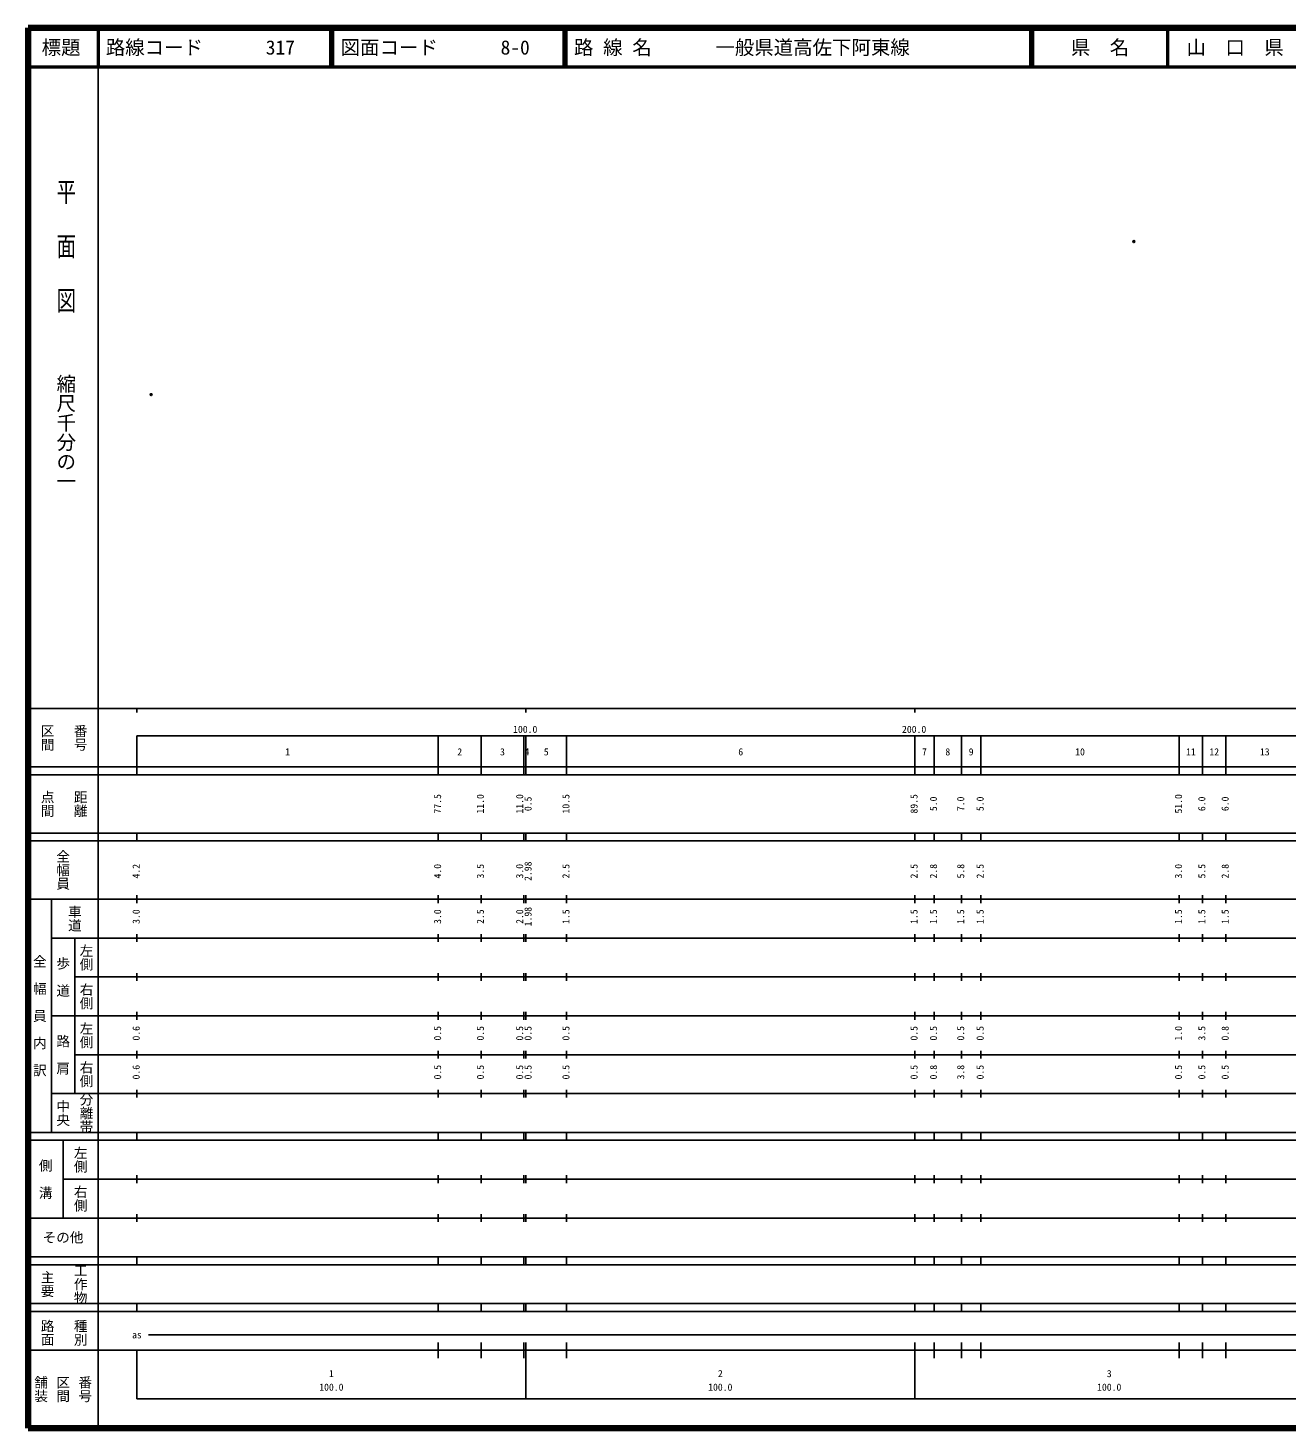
# Model space of a CAD drawing. Units: millimetres on the paper. Extents: x 40 to 680, y 20 to 380.
# Drawn here: x 40 to 363.7, y 20 to 380 of the extents above; entities that cross this region are included whole.
import ezdxf
from ezdxf.enums import TextEntityAlignment as Align

# ---------------------------------------------------------------- set-up
doc = ezdxf.new("R2010")
doc.units = ezdxf.units.MM
doc.header["$PDMODE"] = 32
doc.header["$PDSIZE"] = 0.5
doc.layers.add('M-OTRS', color=6, linetype='Continuous')
doc.layers.add('M-TTL-TXT', color=7, linetype='Continuous')
for name, color, linetype, lineweight in [('M-TTL', 2, 'Continuous', 140), ('M-TTL-BAND', 7, 'Continuous', 25), ('M-TTL-LINE', 7, 'Continuous', 50)]:
    doc.layers.add(name, color=color, linetype=linetype, lineweight=lineweight)
doc.styles.add('@ＭＳ ゴシック', font='')
doc.styles.add('ＭＳ ゴシック', font='')
doc.styles.get('@ＭＳ ゴシック').set_extended_font_data('@MS Gothic')
doc.styles.get('ＭＳ ゴシック').set_extended_font_data('MS Gothic')

msp = doc.modelspace()

# ---------------------------------------------------------------- linework, layer by layer
at = {"layer": 'M-OTRS'}
for p in [(324.345, 325.07), (71.659, 285.721)]:
    msp.add_point(p, dxfattribs=at)
at = {"layer": 'M-TTL'}
for p, q in [((40, 380), (40, 20)), ((680, 380), (40, 380)), ((40, 20), (680, 20))]:
    msp.add_line(p, q, dxfattribs=at)
at = {"layer": 'M-TTL-BAND'}
for p, q in [((58, 370), (58, 20)), ((40, 205), (579, 205)), ((68, 205), (68, 204)), ((168, 205), (168, 204)), ((268, 205), (268, 204)), ((68, 198), (579, 198)), ((68, 198), (68, 188)), ((145.5, 188), (145.5, 198)), ((156.5, 188), (156.5, 198)), ((167.5, 188), (167.5, 198)), ((168, 188), (168, 198)), ((178.5, 188), (178.5, 198)), ((268, 188), (268, 198)), ((273, 188), (273, 198)), ((280, 188), (280, 198)), ((285, 188), (285, 198)), ((336, 188), (336, 198)), ((342, 188), (342, 198)), ((348, 188), (348, 198)), ((40, 190), (579, 190)), ((40, 188), (579, 188)), ((40, 173), (579, 173)), ((68, 171), (68, 173)), ((145.5, 171), (145.5, 173)), ((156.5, 171), (156.5, 173)), ((167.5, 171), (167.5, 173)), ((168, 171), (168, 173)), ((178.5, 171), (178.5, 173)), ((268, 171), (268, 173)), ((273, 171), (273, 173)), ((280, 171), (280, 173)), ((285, 171), (285, 173)), ((336, 171), (336, 173)), ((342, 171), (342, 173)), ((348, 171), (348, 173)), ((40, 171), (579, 171)), ((40, 156), (579, 156)), ((46, 96), (46, 156)), ((68, 155), (68, 157)), ((145.5, 155), (145.5, 157)), ((156.5, 155), (156.5, 157)), ((167.5, 155), (167.5, 157)), ((168, 155), (168, 157)), ((178.5, 155), (178.5, 157)), ((268, 155), (268, 157)), ((273, 155), (273, 157)), ((280, 155), (280, 157)), ((285, 155), (285, 157)), ((336, 155), (336, 157)), ((342, 155), (342, 157)), ((348, 155), (348, 157)), ((46, 146), (579, 146)), ((52, 146), (52, 106)), ((68, 145), (68, 147)), ((145.5, 145), (145.5, 147)), ((156.5, 145), (156.5, 147)), ((167.5, 145), (167.5, 147)), ((168, 145), (168, 147)), ((178.5, 145), (178.5, 147)), ((268, 145), (268, 147)), ((273, 145), (273, 147)), ((280, 145), (280, 147)), ((285, 145), (285, 147)), ((336, 145), (336, 147)), ((342, 145), (342, 147)), ((348, 145), (348, 147)), ((68, 135), (68, 137)), ((145.5, 135), (145.5, 137)), ((156.5, 135), (156.5, 137)), ((167.5, 135), (167.5, 137)), ((168, 135), (168, 137)), ((178.5, 135), (178.5, 137)), ((268, 135), (268, 137)), ((273, 135), (273, 137)), ((280, 135), (280, 137)), ((285, 135), (285, 137)), ((336, 135), (336, 137)), ((342, 135), (342, 137)), ((348, 135), (348, 137)), ((52, 136), (579, 136)), ((46, 126), (579, 126)), ((68, 125), (68, 127)), ((145.5, 125), (145.5, 127)), ((156.5, 125), (156.5, 127)), ((167.5, 125), (167.5, 127)), ((168, 125), (168, 127)), ((178.5, 125), (178.5, 127)), ((268, 125), (268, 127)), ((273, 125), (273, 127)), ((280, 125), (280, 127)), ((285, 125), (285, 127)), ((336, 125), (336, 127)), ((342, 125), (342, 127)), ((348, 125), (348, 127)), ((52, 116), (579, 116)), ((68, 115), (68, 117)), ((145.5, 115), (145.5, 117)), ((156.5, 115), (156.5, 117)), ((167.5, 115), (167.5, 117)), ((168, 115), (168, 117)), ((178.5, 115), (178.5, 117)), ((268, 115), (268, 117)), ((273, 115), (273, 117)), ((280, 115), (280, 117)), ((285, 115), (285, 117)), ((336, 115), (336, 117)), ((342, 115), (342, 117)), ((348, 115), (348, 117)), ((46, 106), (579, 106)), ((68, 105), (68, 107)), ((145.5, 105), (145.5, 107)), ((156.5, 105), (156.5, 107)), ((167.5, 105), (167.5, 107)), ((168, 105), (168, 107)), ((178.5, 105), (178.5, 107)), ((268, 105), (268, 107)), ((273, 105), (273, 107)), ((280, 105), (280, 107)), ((285, 105), (285, 107)), ((336, 105), (336, 107)), ((342, 105), (342, 107)), ((348, 105), (348, 107)), ((40, 96), (579, 96)), ((40, 94), (579, 94)), ((49, 94), (49, 74)), ((68, 94), (68, 96)), ((145.5, 94), (145.5, 96)), ((156.5, 94), (156.5, 96)), ((167.5, 94), (167.5, 96)), ((168, 94), (168, 96)), ((178.5, 94), (178.5, 96)), ((268, 94), (268, 96)), ((273, 94), (273, 96)), ((280, 94), (280, 96)), ((285, 94), (285, 96)), ((336, 94), (336, 96)), ((342, 94), (342, 96)), ((348, 94), (348, 96)), ((49, 84), (579, 84)), ((68, 83), (68, 85)), ((145.5, 83), (145.5, 85)), ((156.5, 83), (156.5, 85)), ((167.5, 83), (167.5, 85)), ((168, 83), (168, 85)), ((178.5, 83), (178.5, 85)), ((268, 83), (268, 85)), ((273, 83), (273, 85)), ((280, 83), (280, 85)), ((285, 83), (285, 85)), ((336, 83), (336, 85)), ((342, 83), (342, 85)), ((348, 83), (348, 85)), ((40, 74), (579, 74)), ((68, 73), (68, 75)), ((145.5, 73), (145.5, 75)), ((156.5, 73), (156.5, 75)), ((167.5, 73), (167.5, 75)), ((168, 73), (168, 75)), ((178.5, 73), (178.5, 75)), ((268, 73), (268, 75)), ((273, 73), (273, 75)), ((280, 73), (280, 75)), ((285, 73), (285, 75)), ((336, 73), (336, 75)), ((342, 73), (342, 75)), ((348, 73), (348, 75)), ((40, 64), (579, 64)), ((40, 62), (579, 62)), ((68, 62), (68, 64)), ((145.5, 62), (145.5, 64)), ((156.5, 62), (156.5, 64)), ((167.5, 62), (167.5, 64)), ((168, 62), (168, 64)), ((178.5, 62), (178.5, 64)), ((268, 62), (268, 64)), ((273, 62), (273, 64)), ((280, 62), (280, 64)), ((285, 62), (285, 64)), ((336, 62), (336, 64)), ((342, 62), (342, 64)), ((348, 62), (348, 64)), ((40, 52), (579, 52)), ((68, 50), (68, 52)), ((145.5, 50), (145.5, 52)), ((156.5, 50), (156.5, 52)), ((167.5, 50), (167.5, 52)), ((168, 50), (168, 52)), ((178.5, 50), (178.5, 52)), ((268, 50), (268, 52)), ((273, 50), (273, 52)), ((280, 50), (280, 52)), ((285, 50), (285, 52)), ((336, 50), (336, 52)), ((342, 50), (342, 52)), ((348, 50), (348, 52)), ((40, 50), (579, 50)), ((71, 44), (565, 44)), ((40, 40), (579, 40)), ((68, 40), (68, 27.5)), ((145.5, 38), (145.5, 42)), ((156.5, 38), (156.5, 42)), ((167.5, 38), (167.5, 42)), ((168, 27.5), (168, 42)), ((178.5, 38), (178.5, 42)), ((268, 27.5), (268, 42)), ((273, 38), (273, 42)), ((280, 38), (280, 42)), ((285, 38), (285, 42)), ((336, 38), (336, 42)), ((342, 38), (342, 42)), ((348, 38), (348, 42)), ((68, 27.5), (579, 27.5))]:
    msp.add_line(p, q, dxfattribs=at)
at = {"layer": 'M-TTL-LINE'}
for p, q in [((58, 380), (58, 370)), ((117.75, 380), (117.75, 370)), ((118.25, 380), (118.25, 370)), ((177.75, 380), (177.75, 370)), ((178.25, 380), (178.25, 370)), ((297.75, 380), (297.75, 370)), ((298.25, 380), (298.25, 370)), ((333, 380), (333, 370)), ((40, 370), (680, 370))]:
    msp.add_line(p, q, dxfattribs=at)

# ---------------------------------------------------------------- texts
at = {"layer": 'M-TTL-BAND', "style": '@ＭＳ ゴシック', "width": 1.4}
msp.add_text('平  面  図', height=3.666, rotation=270, dxfattribs=at).set_placement((49.777, 306.475), align=Align.MIDDLE_RIGHT)
at = {"layer": 'M-TTL-BAND', "style": '@ＭＳ ゴシック'}
msp.add_text('縮尺千分の一', height=3.666, rotation=270, dxfattribs=at).set_placement((49.777, 261.03), align=Align.MIDDLE_RIGHT)
for s, p in [('区間', (45, 197.5)), ('番号', (53.5, 197.5)), ('点間', (45, 180.5)), ('距離', (53.5, 180.5)), ('全幅員', (49, 163.5)), ('車道', (52, 151)), ('左側', (55, 141)), ('全\u3000幅\u3000員\u3000内\u3000訳', (43, 126)), ('歩\u3000道', (49, 136)), ('右側', (55, 131)), ('左側', (55, 121)), ('路\u3000肩', (49, 116)), ('右側', (55, 111)), ('分離帯', (55, 101)), ('中央', (49, 101)), ('左側', (53.5, 89)), ('側\u3000溝', (44.5, 84)), ('右側', (53.5, 79)), ('工作物', (53.5, 57)), ('主要', (45, 57)), ('路面', (45, 44.5)), ('種別', (53.5, 44.5)), ('舗装', (43.333, 30)), ('区間', (49, 30)), ('番号', (54.667, 30))]:
    msp.add_text(s, height=2.566, rotation=270, dxfattribs=at).set_placement(p, align=Align.MIDDLE_CENTER)
at = {"layer": 'M-TTL-BAND', "style": 'ＭＳ ゴシック'}
for s, p in [('100.0', (167.844, 198.195)), ('200.0', (267.844, 198.195)), ('1', (106.75, 192.405)), ('2', (151, 192.405)), ('3', (162, 192.405)), ('4', (168.294, 192.405)), ('5', (173.25, 192.405)), ('6', (223.25, 192.405)), ('7', (270.5, 192.405)), ('8', (276.5, 192.405)), ('9', (282.5, 192.405)), ('10', (310.5, 192.405)), ('11', (339, 192.405)), ('12', (345, 192.405)), ('13', (358, 192.405)), ('as', (68, 42.5)), ('1', (118, 32.523)), ('2', (218, 32.523)), ('3', (318, 32.523)), ('100.0', (118, 29.033)), ('100.0', (218, 29.033)), ('100.0', (318, 29.033))]:
    msp.add_text(s, height=1.833, dxfattribs=at).set_placement(p, align=Align.BOTTOM_CENTER)
for s, p in [('77.5', (146.766, 180.5)), ('11.0', (157.766, 180.5)), ('11.0', (167.869, 180.5)), ('0.5', (170.02, 180.5)), ('10.5', (179.766, 180.5)), ('89.5', (269.266, 180.5)), ('5.0', (274.266, 180.5)), ('7.0', (281.266, 180.5)), ('5.0', (286.266, 180.5)), ('51.0', (337.266, 180.5)), ('6.0', (343.266, 180.5)), ('6.0', (349.266, 180.5)), ('4.2', (69.266, 163.174)), ('4.0', (146.766, 163.174)), ('3.5', (157.766, 163.174)), ('3.0', (167.869, 163.174)), ('2.98', (170.02, 163.174)), ('2.5', (179.766, 163.174)), ('2.5', (269.266, 163.174)), ('2.8', (274.266, 163.174)), ('5.8', (281.266, 163.174)), ('2.5', (286.266, 163.174)), ('3.0', (337.266, 163.174)), ('5.5', (343.266, 163.174)), ('2.8', (349.266, 163.174)), ('3.0', (69.266, 151.5)), ('3.0', (146.766, 151.5)), ('2.5', (157.766, 151.5)), ('2.0', (167.869, 151.5)), ('1.98', (170.02, 151.5)), ('1.5', (179.766, 151.5)), ('1.5', (269.266, 151.5)), ('1.5', (274.266, 151.5)), ('1.5', (281.266, 151.5)), ('1.5', (286.266, 151.5)), ('1.5', (337.266, 151.5)), ('1.5', (343.266, 151.5)), ('1.5', (349.266, 151.5)), ('0.6', (69.266, 121.5)), ('0.5', (146.766, 121.5)), ('0.5', (157.766, 121.5)), ('0.5', (167.869, 121.5)), ('0.5', (170.02, 121.5)), ('0.5', (179.766, 121.5)), ('0.5', (269.266, 121.5)), ('0.5', (274.266, 121.5)), ('0.5', (281.266, 121.5)), ('0.5', (286.266, 121.5)), ('1.0', (337.266, 121.5)), ('3.5', (343.266, 121.5)), ('0.8', (349.266, 121.5)), ('0.6', (69.266, 111.5)), ('0.5', (146.766, 111.5)), ('0.5', (157.766, 111.5)), ('0.5', (167.869, 111.5)), ('0.5', (170.02, 111.5)), ('0.5', (179.766, 111.5)), ('0.5', (269.266, 111.5)), ('0.8', (274.266, 111.5)), ('3.8', (281.266, 111.5)), ('0.5', (286.266, 111.5)), ('0.5', (337.266, 111.5)), ('0.5', (343.266, 111.5)), ('0.5', (349.266, 111.5))]:
    msp.add_text(s, height=1.833, rotation=90, dxfattribs=at).set_placement(p, align=Align.BOTTOM_CENTER)
msp.add_text('その他', height=2.566, dxfattribs=at).set_placement((49, 69), align=Align.MIDDLE_CENTER)
at = {"layer": 'M-TTL-TXT', "style": 'ＭＳ ゴシック'}
for s, p in [('標題', (48.5, 375)), ('県\u3000名', (315.625, 375)), ('山\u3000口\u3000県', (350.375, 375))]:
    msp.add_text(s, height=3.666, dxfattribs=at).set_placement(p, align=Align.MIDDLE_CENTER)
for s, p in [('路線コード', (60, 375)), ('317', (101.142, 375)), ('図面コード', (120.38, 375)), ('8-0', (161.521, 375)), ('路 線 名', (180.38, 375)), ('一般県道高佐下阿東線', (216.734, 375))]:
    msp.add_text(s, height=3.666, dxfattribs=at).set_placement(p, align=Align.MIDDLE_LEFT)

doc.saveas('drawing.dxf')
